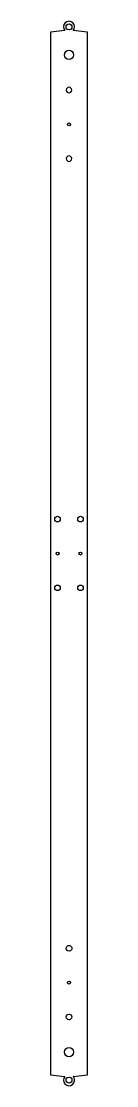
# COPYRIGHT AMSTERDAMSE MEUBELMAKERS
# Model space of a CAD drawing. Header units: millimetres. Extents: x 0 to 20, y 0 to 569.
import ezdxf

# ---------------------------------------------------------------- set-up
doc = ezdxf.new("R2010")
doc.units = ezdxf.units.MM

msp = doc.modelspace()

# ---------------------------------------------------------------- linework, layer by layer
for points in [[(20, 563.59), (12.24, 564.43, 2.226634), (7.76, 564.43), (0, 563.59), (0, 5.77), (7.76, 4.94, 2.075285), (12.44, 4.68, 0.026926), (12.24, 4.94), (20, 5.77)], [(10, 534.14, 1), (10, 531.14, 1)], [(8.94, 494.87, 1), (11.06, 496.99, 1)], [(8.94, 74.49, -1), (11.06, 72.37, -1)], [(10, 35.23, -1), (10, 38.23, -1)]]:
    msp.add_lwpolyline(points, format="xyb", close=True)
for centre, radius in [((10, 566.42), 1.6), ((10, 551.42), 2.5), ((10, 514.26), 0.8), ((3.85, 303.07), 1.5), ((16.15, 303.07), 1.5), ((3.85, 284.68), 0.8), ((3.85, 284.68), 0.8), ((16.15, 284.68), 0.8), ((3.85, 266.3), 1.5), ((16.15, 266.3), 1.5), ((10, 55.11), 0.8), ((10, 17.94), 2.5), ((10, 2.94), 1.6)]:
    msp.add_circle(centre, radius)

doc.saveas('drawing.dxf')
